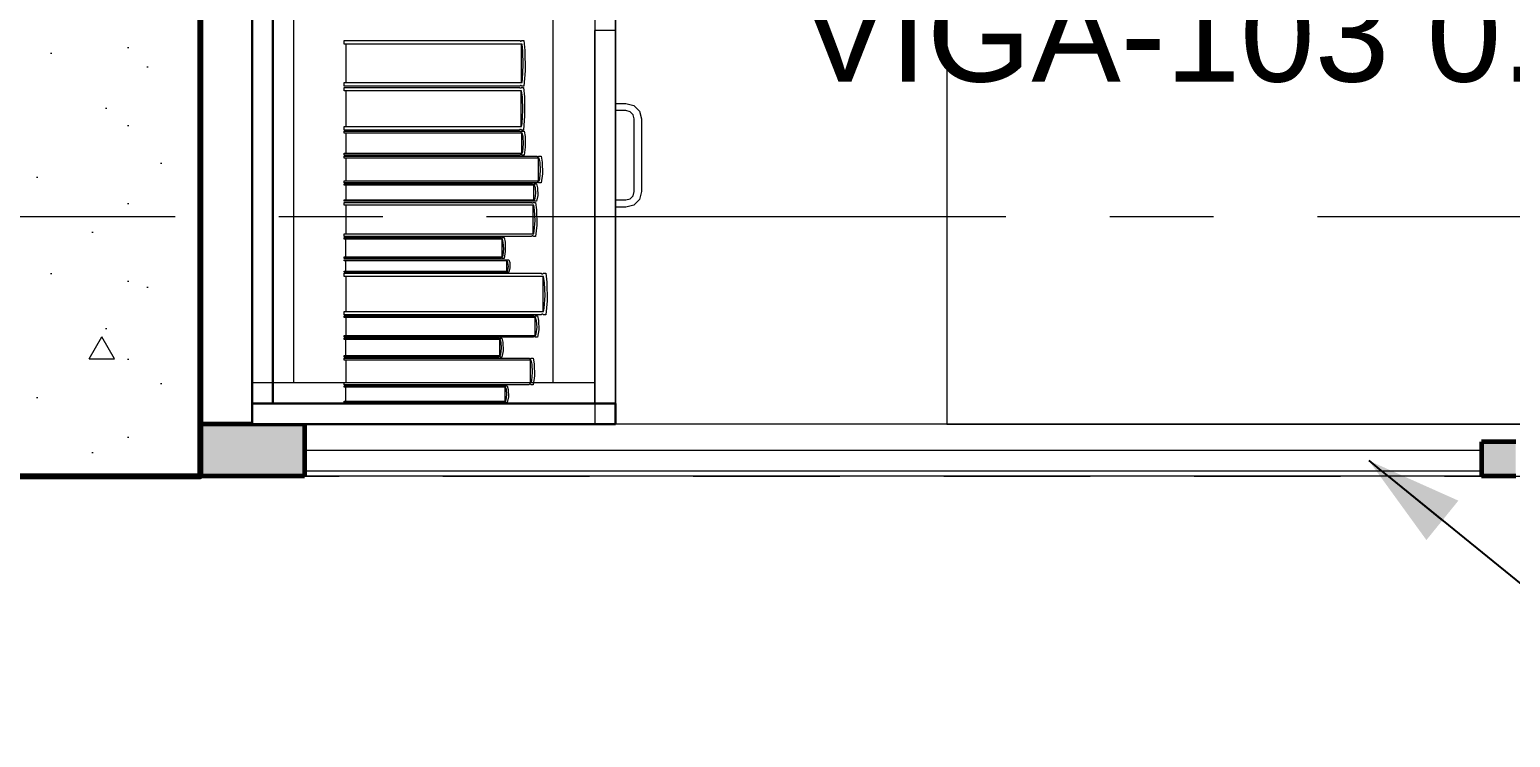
# Model space of a CAD drawing. Header units: inches. Extents: x -38 to 5698, y -33 to 92.
# Drawn here: x 129.905 to 131.331, y 29.449 to 30.13 of the extents above; entities that cross this region are included whole.
import ezdxf

# ---------------------------------------------------------------- set-up
doc = ezdxf.new("R2010")
doc.units = ezdxf.units.IN
doc.header["$MEASUREMENT"] = 0
doc.set_wipeout_variables(frame=1)
for name, pattern in [('Hidden Line', [0.195611, 0.141111, -0.0545]), ('Punto & Raya', [0.65, 0.5, -0.075, 0, -0.075]), ('Wipeout_Contour', [1, 0, -1])]:
    doc.linetypes.add(name, pattern=pattern)
for name, color, linetype in [('02 _ ARQ _ ALB _ Ejes Generales', 7, 'Continuous'), ('02 _ ARQ _ ZON _ Espacio.3D', 7, 'Continuous'), ('08 _ STR _ EXT _ 06 Columnas', 7, 'Continuous'), ('08 _ STR _ EXT _ 09 Vigas', 7, 'Continuous'), ('Acabado - Muros', 7, 'Continuous'), ('Interior - Mobiliario', 7, 'Continuous'), ('Notas - Etiquetas', 251, 'Continuous')]:
    doc.layers.add(name, color=color, linetype=linetype)
doc.styles.add('Estilo_Generado_4', font='swisse.ttf')
doc.dimstyles.new('Estilo_Generado__8', dxfattribs={"dimtxt": 0.18, "dimasz": 0.0912, "dimexe": 0.18, "dimexo": 0.0625, "dimgap": 0, "dimtad": 0, "dimtih": 1, "dimtoh": 1, "dimdec": 4, "dimzin": 0, "dimdsep": 46, "dimcen": 0.09, "dimadec": 0, "dimazin": 0, "dimtfac": 1, "dimtdec": 4, "dimtmove": 0, "dimatfit": 3, "dimldrblk": 'ARROWHEAD_5', "dimfxl": 1, "dimtolj": 1, "dimtzin": 0, "dimarcsym": 0})

# ---------------------------------------------------------------- blocks, each defined once
blk = doc.blocks.new('ARROWHEAD_5')
at = {"linetype": 'Continuous', "lineweight": 0}
blk.add_hatch(color=0, dxfattribs=at).paths.add_polyline_path([(-1, 0.2679), (0, 0), (-1, -0.2679)])
at = {"color": 0, "linetype": 'Continuous', "lineweight": 0}
blk.add_line((0, 0), (-1, 0), dxfattribs=at)

msp = doc.modelspace()

# ---------------------------------------------------------------- hatches: boundary and pattern name
at = {"layer": '08 _ STR _ EXT _ 06 Columnas', "linetype": 'Continuous', "lineweight": 9}
h = msp.add_hatch(dxfattribs=at)
h.set_pattern_fill('HORMIGÓN_EN_MASA_0002', style=0, pattern_type=2)
h.set_pattern_definition([(0, (92.5, 3e-09), (0, 0.3897114), [0.024375, -0.200625]), (0, (92.6125, 0.19486), (0, 0.3897114), [0.024375, -0.200625]), (60, (92.5, 3e-09), (-0.3375, 0.1948557), [0.024375, -0.200625]), (60, (92.725, 3e-09), (-0.3375, 0.1948557), [0.024375, -0.200625]), (120, (92.5244, 3e-09), (0.3375, 0.1948557), [0.024375, -0.200625]), (120, (92.7494, 3e-09), (0.3375, 0.1948557), [0.024375, -0.200625]), (0, (92.500015, 0.0375), (0, 0.075), [0, -0.075, 0, -0.1125]), (45, (92.537515, 0.0375), (-0.05303301, 0.05303301), [0, -0.05625, 0, -0.09375])])
h.paths.add_polyline_path([(129.57, 29.7), (130.07, 29.7), (130.07, 30.6), (129.57, 30.6)])

# ---------------------------------------------------------------- linework, layer by layer
at = {"layer": '02 _ ARQ _ ZON _ Espacio.3D', "color": 254, "linetype": 'Continuous', "lineweight": 0, "flags": 128}
for points in [[(136.57, 39.4), (130.07, 39.4), (130.07, 39), (129.57, 39), (129.57, 39.4), (129.37, 39.4), (129.37, 39.65), (126.5479, 39.65), (126.5479, 39.4), (123.07, 39.4), (123.07, 39), (122.845, 39), (122.845, 30.6), (123.07, 30.6), (123.07, 30.1999), (123.07, 29.75), (129.57, 29.75), (129.57, 30.6), (130.07, 30.6), (130.07, 29.75), (135.97, 29.75)], [(143.92, 27), (143.92, 29.7), (115.57, 29.7)]]:
    msp.add_lwpolyline(points, dxfattribs=at)
at = {"layer": '08 _ STR _ EXT _ 06 Columnas', "color": 7, "linetype": 'Continuous', "lineweight": 80, "flags": 128}
msp.add_lwpolyline([(129.57, 29.7), (130.07, 29.7), (130.07, 30.6), (129.57, 30.6)], close=True, dxfattribs=at)
at = {"layer": '08 _ STR _ EXT _ 09 Vigas', "color": 251, "linetype": 'Hidden Line', "lineweight": 13}
msp.add_line((130.07, 29.7), (129.57, 29.7), dxfattribs=at)
at = {"layer": 'Acabado - Muros', "color": 7, "linetype": 'Continuous', "lineweight": 60}
msp.add_line((130.07, 29.75), (130.07, 29.7), dxfattribs=at)
at = {"layer": 'Interior - Mobiliario', "color": 175, "linetype": 'Continuous', "lineweight": 13}
for p, q in [((130.1396, 29.77), (130.1396, 31.23)), ((130.4496, 31.23), (130.4496, 29.77)), ((130.1596, 31.21), (130.1596, 29.79)), ((130.4096, 29.79), (130.4096, 31.21)), ((130.4496, 31.21), (130.4496, 29.79)), ((130.2083, 30.1161), (130.2083, 30.1196)), ((130.2083, 30.1196), (130.3774, 30.1196)), ((130.3774, 30.1196), (130.3776, 30.1194)), ((130.3776, 30.1194), (130.3778, 30.1191)), ((130.3778, 30.1191), (130.378, 30.119)), ((130.378, 30.119), (130.3783, 30.1189)), ((130.3783, 30.1189), (130.3785, 30.1189)), ((130.3785, 30.1189), (130.3788, 30.119)), ((130.3788, 30.119), (130.379, 30.1192)), ((130.379, 30.1192), (130.3792, 30.1195)), ((130.3792, 30.1195), (130.3793, 30.1196)), ((130.3793, 30.1196), (130.3812, 30.1196)), ((130.3812, 30.1196), (130.3822, 30.1099)), ((130.4696, 30.129), (130.4496, 30.129)), ((130.3795, 30.1161), (130.2083, 30.1161)), ((130.21, 30.079), (130.21, 30.1161)), ((130.3786, 30.1161), (130.3786, 30.079)), ((130.3803, 30.1095), (130.3795, 30.1161)), ((130.3807, 30.0959), (130.3803, 30.1095)), ((130.3822, 30.1099), (130.3824, 30.0902)), ((130.38, 30.0823), (130.3807, 30.0959)), ((130.3824, 30.0902), (130.3812, 30.0754)), ((130.2083, 30.0754), (130.2083, 30.079)), ((130.2083, 30.079), (130.3795, 30.079)), ((130.3774, 30.0754), (130.2083, 30.0754)), ((130.2083, 30.0711), (130.2083, 30.0744)), ((130.2083, 30.0744), (130.3771, 30.0744)), ((130.3771, 30.0744), (130.3772, 30.0742)), ((130.3772, 30.0742), (130.3775, 30.074)), ((130.3775, 30.0756), (130.3774, 30.0754)), ((130.3777, 30.0759), (130.3775, 30.0756)), ((130.3775, 30.074), (130.3777, 30.0738)), ((130.378, 30.0761), (130.3777, 30.0759)), ((130.3777, 30.0738), (130.3779, 30.0738)), ((130.3779, 30.0738), (130.3782, 30.0738)), ((130.3782, 30.0762), (130.378, 30.0761)), ((130.3785, 30.0762), (130.3782, 30.0762)), ((130.3782, 30.0738), (130.3784, 30.0739)), ((130.3784, 30.0739), (130.3787, 30.074)), ((130.3787, 30.0761), (130.3785, 30.0762)), ((130.379, 30.0759), (130.3787, 30.0761)), ((130.3787, 30.074), (130.3789, 30.0743)), ((130.3789, 30.0743), (130.379, 30.0744)), ((130.3792, 30.0757), (130.379, 30.0759)), ((130.379, 30.0744), (130.3809, 30.0744)), ((130.3793, 30.0754), (130.3792, 30.0757)), ((130.3812, 30.0754), (130.3793, 30.0754)), ((130.3795, 30.079), (130.38, 30.0823)), ((130.3809, 30.0744), (130.3818, 30.0654)), ((130.3791, 30.0711), (130.2083, 30.0711)), ((130.21, 30.0366), (130.21, 30.0711)), ((130.3783, 30.0711), (130.3783, 30.0366)), ((130.3799, 30.065), (130.3791, 30.0711)), ((130.3804, 30.0523), (130.3799, 30.065)), ((130.3818, 30.0654), (130.382, 30.047)), ((130.3797, 30.0397), (130.3804, 30.0523)), ((130.382, 30.047), (130.3809, 30.0333)), ((130.4696, 30.059), (130.4796, 30.059)), ((130.4696, 30.052), (130.4696, 30.059)), ((130.4796, 30.052), (130.4696, 30.052)), ((130.4796, 30.059), (130.4871, 30.057)), ((130.4836, 30.0509), (130.4796, 30.052)), ((130.4865, 30.048), (130.4836, 30.0509)), ((130.4876, 30.044), (130.4865, 30.048)), ((130.4871, 30.057), (130.4926, 30.0515)), ((130.4926, 30.0515), (130.4946, 30.044)), ((130.2083, 30.0333), (130.2083, 30.0366)), ((130.2083, 30.0366), (130.3791, 30.0366)), ((130.3771, 30.0333), (130.2083, 30.0333)), ((130.2083, 30.0304), (130.2083, 30.0323)), ((130.2083, 30.0323), (130.3777, 30.0323)), ((130.3772, 30.0334), (130.3771, 30.0333)), ((130.3774, 30.0337), (130.3772, 30.0334)), ((130.3776, 30.0339), (130.3774, 30.0337)), ((130.3779, 30.034), (130.3776, 30.0339)), ((130.3777, 30.0323), (130.3778, 30.0322)), ((130.3778, 30.0322), (130.378, 30.032)), ((130.3781, 30.034), (130.3779, 30.034)), ((130.378, 30.032), (130.3783, 30.0319)), ((130.3784, 30.0339), (130.3781, 30.034)), ((130.3783, 30.0319), (130.3785, 30.0319)), ((130.3786, 30.0337), (130.3784, 30.0339)), ((130.3785, 30.0319), (130.3788, 30.0319)), ((130.3789, 30.0335), (130.3786, 30.0337)), ((130.3788, 30.0319), (130.379, 30.032)), ((130.379, 30.0333), (130.3789, 30.0335)), ((130.3809, 30.0333), (130.379, 30.0333)), ((130.379, 30.032), (130.3793, 30.0321)), ((130.3791, 30.0366), (130.3797, 30.0397)), ((130.3793, 30.0321), (130.3795, 30.0322)), ((130.3795, 30.0322), (130.3796, 30.0323)), ((130.3796, 30.0323), (130.3815, 30.0323)), ((130.3815, 30.0323), (130.3824, 30.0272)), ((130.4876, 29.974), (130.4876, 30.044)), ((130.4946, 30.044), (130.4946, 29.974)), ((130.3797, 30.0304), (130.2083, 30.0304)), ((130.21, 30.011), (130.21, 30.0304)), ((130.3789, 30.0304), (130.3789, 30.011)), ((130.3805, 30.027), (130.3797, 30.0304)), ((130.3802, 30.0128), (130.381, 30.0199)), ((130.381, 30.0199), (130.3805, 30.027)), ((130.3826, 30.0169), (130.3815, 30.0092)), ((130.3824, 30.0272), (130.3826, 30.0169)), ((130.2083, 30.0092), (130.2083, 30.011)), ((130.2083, 30.011), (130.3797, 30.011)), ((130.3777, 30.0092), (130.2083, 30.0092)), ((130.2083, 30.0061), (130.2083, 30.0082)), ((130.2083, 30.0082), (130.3938, 30.0082)), ((130.3961, 30.0061), (130.2083, 30.0061)), ((130.2102, 29.9845), (130.2102, 30.0061)), ((130.3778, 30.0093), (130.3777, 30.0092)), ((130.378, 30.0094), (130.3778, 30.0093)), ((130.3782, 30.0095), (130.378, 30.0094)), ((130.3785, 30.0096), (130.3782, 30.0095)), ((130.3787, 30.0096), (130.3785, 30.0096)), ((130.379, 30.0095), (130.3787, 30.0096)), ((130.3792, 30.0094), (130.379, 30.0095)), ((130.3794, 30.0093), (130.3792, 30.0094)), ((130.3796, 30.0092), (130.3794, 30.0093)), ((130.3815, 30.0092), (130.3796, 30.0092)), ((130.3797, 30.011), (130.3802, 30.0128)), ((130.3938, 30.0082), (130.3939, 30.0081)), ((130.3939, 30.0081), (130.3942, 30.0079)), ((130.3942, 30.0079), (130.3945, 30.0078)), ((130.3945, 30.0078), (130.3947, 30.0078)), ((130.3947, 30.0078), (130.395, 30.0078)), ((130.395, 30.0078), (130.3953, 30.0078)), ((130.3951, 30.0061), (130.3951, 29.9845)), ((130.3953, 30.0078), (130.3955, 30.0079)), ((130.3955, 30.0079), (130.3958, 30.0081)), ((130.3958, 30.0081), (130.3959, 30.0082)), ((130.3959, 30.0082), (130.398, 30.0082)), ((130.3969, 30.0023), (130.3961, 30.0061)), ((130.3974, 29.9944), (130.3969, 30.0023)), ((130.398, 30.0082), (130.399, 30.0025)), ((130.399, 30.0025), (130.3992, 29.991)), ((130.3966, 29.9865), (130.3974, 29.9944)), ((130.3992, 29.991), (130.398, 29.9824)), ((130.2083, 29.9824), (130.2083, 29.9845)), ((130.2083, 29.9845), (130.3961, 29.9845)), ((130.3938, 29.9824), (130.2083, 29.9824)), ((130.2083, 29.9801), (130.2083, 29.9814)), ((130.2083, 29.9814), (130.3893, 29.9814)), ((130.3916, 29.9801), (130.2083, 29.9801)), ((130.2101, 29.966), (130.2101, 29.9801)), ((130.3893, 29.9814), (130.3895, 29.9814)), ((130.3895, 29.9814), (130.3897, 29.9813)), ((130.3897, 29.9813), (130.39, 29.9812)), ((130.39, 29.9812), (130.3903, 29.9812)), ((130.3903, 29.9812), (130.3905, 29.9812)), ((130.3905, 29.9812), (130.3908, 29.9812)), ((130.3906, 29.9801), (130.3906, 29.966)), ((130.3908, 29.9812), (130.3911, 29.9813)), ((130.3911, 29.9813), (130.3913, 29.9814)), ((130.3913, 29.9814), (130.3914, 29.9814)), ((130.3914, 29.9814), (130.3934, 29.9814)), ((130.3924, 29.9776), (130.3916, 29.9801)), ((130.3929, 29.9724), (130.3924, 29.9776)), ((130.3934, 29.9814), (130.3944, 29.9778)), ((130.3939, 29.9825), (130.3938, 29.9824)), ((130.3941, 29.9827), (130.3939, 29.9825)), ((130.3944, 29.9828), (130.3941, 29.9827)), ((130.3947, 29.9829), (130.3944, 29.9828)), ((130.3944, 29.9778), (130.3947, 29.9703)), ((130.395, 29.9829), (130.3947, 29.9829)), ((130.3952, 29.9828), (130.395, 29.9829)), ((130.3955, 29.9827), (130.3952, 29.9828)), ((130.3957, 29.9826), (130.3955, 29.9827)), ((130.3959, 29.9824), (130.3957, 29.9826)), ((130.398, 29.9824), (130.3959, 29.9824)), ((130.3961, 29.9845), (130.3966, 29.9865)), ((130.4865, 29.97), (130.4876, 29.974)), ((130.4946, 29.974), (130.4926, 29.9665)), ((130.2083, 29.9647), (130.2083, 29.966)), ((130.2083, 29.966), (130.3916, 29.966)), ((130.3893, 29.9647), (130.2083, 29.9647)), ((130.2083, 29.9611), (130.2083, 29.9637)), ((130.2083, 29.9637), (130.3886, 29.9637)), ((130.3908, 29.9611), (130.2083, 29.9611)), ((130.2101, 29.9335), (130.2101, 29.9611)), ((130.3886, 29.9637), (130.3887, 29.9635)), ((130.3887, 29.9635), (130.3889, 29.9633)), ((130.3889, 29.9633), (130.3892, 29.9632)), ((130.3892, 29.9632), (130.3895, 29.9631)), ((130.3895, 29.9647), (130.3893, 29.9647)), ((130.3897, 29.9648), (130.3895, 29.9647)), ((130.3895, 29.9631), (130.3897, 29.9631)), ((130.3899, 29.9649), (130.3897, 29.9648)), ((130.3897, 29.9631), (130.39, 29.9632)), ((130.3898, 29.9611), (130.3898, 29.9335)), ((130.3902, 29.965), (130.3899, 29.9649)), ((130.39, 29.9632), (130.3903, 29.9634)), ((130.3905, 29.965), (130.3902, 29.965)), ((130.3903, 29.9634), (130.3905, 29.9636)), ((130.3908, 29.9649), (130.3905, 29.965)), ((130.3905, 29.9636), (130.3906, 29.9637)), ((130.3906, 29.9637), (130.3926, 29.9637)), ((130.391, 29.9649), (130.3908, 29.9649)), ((130.3916, 29.9561), (130.3908, 29.9611)), ((130.3912, 29.9648), (130.391, 29.9649)), ((130.3914, 29.9647), (130.3912, 29.9648)), ((130.3934, 29.9647), (130.3914, 29.9647)), ((130.3916, 29.966), (130.3921, 29.9673)), ((130.3921, 29.9673), (130.3929, 29.9724)), ((130.3926, 29.9637), (130.3936, 29.9565)), ((130.3947, 29.9703), (130.3934, 29.9647)), ((130.4696, 29.966), (130.4796, 29.966)), ((130.4696, 29.959), (130.4696, 29.966)), ((130.4796, 29.966), (130.4836, 29.9671)), ((130.4871, 29.961), (130.4796, 29.959)), ((130.4836, 29.9671), (130.4865, 29.97)), ((130.4926, 29.9665), (130.4871, 29.961)), ((130.3913, 29.936), (130.3921, 29.9461)), ((130.3921, 29.9461), (130.3916, 29.9561)), ((130.3936, 29.9565), (130.3938, 29.9418)), ((130.4796, 29.959), (130.4696, 29.959)), ((130.2083, 29.9309), (130.2083, 29.9335)), ((130.2083, 29.9335), (130.3908, 29.9335)), ((130.3887, 29.931), (130.3886, 29.9309)), ((130.3889, 29.9312), (130.3887, 29.931)), ((130.3891, 29.9313), (130.3889, 29.9312)), ((130.3894, 29.9314), (130.3891, 29.9313)), ((130.3897, 29.9314), (130.3894, 29.9314)), ((130.3899, 29.9314), (130.3897, 29.9314)), ((130.3902, 29.9312), (130.3899, 29.9314)), ((130.3904, 29.9311), (130.3902, 29.9312)), ((130.3906, 29.9309), (130.3904, 29.9311)), ((130.3908, 29.9335), (130.3913, 29.936)), ((130.3938, 29.9418), (130.3926, 29.9309)), ((130.3886, 29.9309), (130.2083, 29.9309)), ((130.2083, 29.9283), (130.2083, 29.9299)), ((130.2083, 29.9299), (130.359, 29.9299)), ((130.3608, 29.9283), (130.2083, 29.9283)), ((130.2098, 29.9111), (130.2098, 29.9283)), ((130.359, 29.9299), (130.3591, 29.9298)), ((130.3591, 29.9298), (130.3593, 29.9297)), ((130.3593, 29.9297), (130.3595, 29.9296)), ((130.3595, 29.9296), (130.3598, 29.9295)), ((130.3598, 29.9295), (130.36, 29.9295)), ((130.36, 29.9295), (130.3602, 29.9296)), ((130.3601, 29.9283), (130.3601, 29.9111)), ((130.3602, 29.9296), (130.3604, 29.9297)), ((130.3604, 29.9297), (130.3606, 29.9298)), ((130.3606, 29.9298), (130.3607, 29.9299)), ((130.3607, 29.9299), (130.3624, 29.9299)), ((130.3615, 29.9252), (130.3608, 29.9283)), ((130.3613, 29.9127), (130.3619, 29.9189)), ((130.3619, 29.9189), (130.3615, 29.9252)), ((130.3624, 29.9299), (130.3632, 29.9254)), ((130.3632, 29.9254), (130.3634, 29.9163)), ((130.3926, 29.9309), (130.3906, 29.9309)), ((130.2083, 29.9095), (130.2083, 29.9111)), ((130.2083, 29.9111), (130.3608, 29.9111)), ((130.359, 29.9095), (130.2083, 29.9095)), ((130.2083, 29.9075), (130.2083, 29.9085)), ((130.2083, 29.9085), (130.3634, 29.9085)), ((130.3653, 29.9075), (130.2083, 29.9075)), ((130.2098, 29.8974), (130.2098, 29.9075)), ((130.3591, 29.9096), (130.359, 29.9095)), ((130.3593, 29.9097), (130.3591, 29.9096)), ((130.3595, 29.9098), (130.3593, 29.9097)), ((130.3597, 29.9098), (130.3595, 29.9098)), ((130.3599, 29.9098), (130.3597, 29.9098)), ((130.3602, 29.9098), (130.3599, 29.9098)), ((130.3604, 29.9097), (130.3602, 29.9098)), ((130.3606, 29.9096), (130.3604, 29.9097)), ((130.3607, 29.9095), (130.3606, 29.9096)), ((130.3624, 29.9095), (130.3607, 29.9095)), ((130.3608, 29.9111), (130.3613, 29.9127)), ((130.3634, 29.9163), (130.3624, 29.9095)), ((130.3634, 29.9085), (130.3635, 29.9084)), ((130.3635, 29.9084), (130.3637, 29.9084)), ((130.3637, 29.9084), (130.364, 29.9083)), ((130.364, 29.9083), (130.3642, 29.9083)), ((130.3642, 29.9083), (130.3644, 29.9083)), ((130.3644, 29.9083), (130.3647, 29.9083)), ((130.3645, 29.9075), (130.3645, 29.8974)), ((130.3647, 29.9083), (130.3649, 29.9084)), ((130.3649, 29.9084), (130.3651, 29.9085)), ((130.3651, 29.9085), (130.3652, 29.9085)), ((130.3652, 29.9085), (130.3669, 29.9085)), ((130.366, 29.9057), (130.3653, 29.9075)), ((130.3664, 29.902), (130.366, 29.9057)), ((130.3669, 29.9085), (130.3678, 29.9059)), ((130.3678, 29.9059), (130.3679, 29.9005)), ((130.2083, 29.8965), (130.2083, 29.8974)), ((130.2083, 29.8974), (130.3653, 29.8974)), ((130.3634, 29.8965), (130.2083, 29.8965)), ((130.2083, 29.8923), (130.2083, 29.8955)), ((130.2083, 29.8955), (130.398, 29.8955)), ((130.4003, 29.8923), (130.2083, 29.8923)), ((130.2102, 29.8586), (130.2102, 29.8923)), ((130.3635, 29.8965), (130.3634, 29.8965)), ((130.3637, 29.8966), (130.3635, 29.8965)), ((130.3639, 29.8966), (130.3637, 29.8966)), ((130.3641, 29.8967), (130.3639, 29.8966)), ((130.3644, 29.8967), (130.3641, 29.8967)), ((130.3646, 29.8966), (130.3644, 29.8967)), ((130.3648, 29.8966), (130.3646, 29.8966)), ((130.365, 29.8965), (130.3648, 29.8966)), ((130.3652, 29.8965), (130.365, 29.8965)), ((130.3669, 29.8965), (130.3652, 29.8965)), ((130.3653, 29.8974), (130.3658, 29.8983)), ((130.3658, 29.8983), (130.3664, 29.902)), ((130.3679, 29.9005), (130.3669, 29.8965)), ((130.398, 29.8955), (130.3982, 29.8953)), ((130.3982, 29.8953), (130.3984, 29.895)), ((130.3984, 29.895), (130.3987, 29.8949)), ((130.3987, 29.8949), (130.399, 29.8948)), ((130.399, 29.8948), (130.3993, 29.8948)), ((130.3993, 29.8948), (130.3995, 29.8949)), ((130.3994, 29.8923), (130.3994, 29.8586)), ((130.3995, 29.8949), (130.3998, 29.8951)), ((130.3998, 29.8951), (130.4, 29.8953)), ((130.4, 29.8953), (130.4002, 29.8955)), ((130.4002, 29.8955), (130.4023, 29.8955)), ((130.4012, 29.8863), (130.4003, 29.8923)), ((130.4023, 29.8955), (130.4033, 29.8867)), ((130.4009, 29.8617), (130.4017, 29.8739)), ((130.4017, 29.8739), (130.4012, 29.8863)), ((130.4033, 29.8867), (130.4036, 29.8688)), ((130.4003, 29.8586), (130.4009, 29.8617)), ((130.4036, 29.8688), (130.4023, 29.8554)), ((130.2083, 29.8554), (130.2083, 29.8586)), ((130.2083, 29.8586), (130.4003, 29.8586)), ((130.398, 29.8554), (130.2083, 29.8554)), ((130.2083, 29.8528), (130.2083, 29.8544)), ((130.2083, 29.8544), (130.3904, 29.8544)), ((130.3926, 29.8528), (130.2083, 29.8528)), ((130.2101, 29.8356), (130.2101, 29.8528)), ((130.3904, 29.8544), (130.3906, 29.8543)), ((130.3906, 29.8543), (130.3908, 29.8542)), ((130.3908, 29.8542), (130.3911, 29.8541)), ((130.3911, 29.8541), (130.3913, 29.8541)), ((130.3913, 29.8541), (130.3916, 29.8541)), ((130.3916, 29.8541), (130.3919, 29.8541)), ((130.3917, 29.8528), (130.3917, 29.8356)), ((130.3919, 29.8541), (130.3921, 29.8542)), ((130.3921, 29.8542), (130.3924, 29.8543)), ((130.3924, 29.8543), (130.3925, 29.8544)), ((130.3925, 29.8544), (130.3945, 29.8544)), ((130.3935, 29.8497), (130.3926, 29.8528)), ((130.394, 29.8434), (130.3935, 29.8497)), ((130.3945, 29.8544), (130.3955, 29.8499)), ((130.3955, 29.8499), (130.3957, 29.8408)), ((130.3981, 29.8556), (130.398, 29.8554)), ((130.3984, 29.8558), (130.3981, 29.8556)), ((130.3986, 29.856), (130.3984, 29.8558)), ((130.3989, 29.8561), (130.3986, 29.856)), ((130.3992, 29.8561), (130.3989, 29.8561)), ((130.3995, 29.856), (130.3992, 29.8561)), ((130.3997, 29.8559), (130.3995, 29.856)), ((130.4, 29.8556), (130.3997, 29.8559)), ((130.4002, 29.8554), (130.4, 29.8556)), ((130.4023, 29.8554), (130.4002, 29.8554)), ((130.2083, 29.834), (130.2083, 29.8356)), ((130.2083, 29.8356), (130.3926, 29.8356)), ((130.3904, 29.834), (130.2083, 29.834)), ((130.2083, 29.8315), (130.2083, 29.833)), ((130.2083, 29.833), (130.3569, 29.833)), ((130.3587, 29.8315), (130.2083, 29.8315)), ((130.2098, 29.8162), (130.2098, 29.8315)), ((130.3569, 29.833), (130.357, 29.8329)), ((130.357, 29.8329), (130.3572, 29.8328)), ((130.3572, 29.8328), (130.3574, 29.8327)), ((130.3574, 29.8327), (130.3576, 29.8327)), ((130.3576, 29.8327), (130.3579, 29.8327)), ((130.3579, 29.8327), (130.3581, 29.8327)), ((130.3579, 29.8315), (130.3579, 29.8162)), ((130.3581, 29.8327), (130.3583, 29.8328)), ((130.3583, 29.8328), (130.3585, 29.8329)), ((130.3585, 29.8329), (130.3586, 29.833)), ((130.3586, 29.833), (130.3602, 29.833)), ((130.3594, 29.8288), (130.3587, 29.8315)), ((130.3602, 29.833), (130.361, 29.829)), ((130.3905, 29.834), (130.3904, 29.834)), ((130.3907, 29.8342), (130.3905, 29.834)), ((130.391, 29.8343), (130.3907, 29.8342)), ((130.3913, 29.8343), (130.391, 29.8343)), ((130.3915, 29.8343), (130.3913, 29.8343)), ((130.3918, 29.8343), (130.3915, 29.8343)), ((130.3921, 29.8342), (130.3918, 29.8343)), ((130.3923, 29.8341), (130.3921, 29.8342)), ((130.3925, 29.834), (130.3923, 29.8341)), ((130.3945, 29.834), (130.3925, 29.834)), ((130.3926, 29.8356), (130.3932, 29.8372)), ((130.3932, 29.8372), (130.394, 29.8434)), ((130.3957, 29.8408), (130.3945, 29.834)), ((130.3587, 29.8162), (130.3591, 29.8176)), ((130.3591, 29.8176), (130.3598, 29.8232)), ((130.3598, 29.8232), (130.3594, 29.8288)), ((130.3612, 29.8208), (130.3602, 29.8148)), ((130.361, 29.829), (130.3612, 29.8208)), ((130.2083, 29.8148), (130.2083, 29.8162)), ((130.2083, 29.8162), (130.3587, 29.8162)), ((130.3569, 29.8148), (130.2083, 29.8148)), ((130.2083, 29.8117), (130.2083, 29.8138)), ((130.2083, 29.8138), (130.3862, 29.8138)), ((130.3884, 29.8117), (130.2083, 29.8117)), ((130.2101, 29.7902), (130.2101, 29.8117)), ((130.357, 29.8148), (130.3569, 29.8148)), ((130.3572, 29.815), (130.357, 29.8148)), ((130.3574, 29.815), (130.3572, 29.815)), ((130.3576, 29.8151), (130.3574, 29.815)), ((130.3578, 29.8151), (130.3576, 29.8151)), ((130.358, 29.815), (130.3578, 29.8151)), ((130.3582, 29.815), (130.358, 29.815)), ((130.3584, 29.8149), (130.3582, 29.815)), ((130.3586, 29.8148), (130.3584, 29.8149)), ((130.3602, 29.8148), (130.3586, 29.8148)), ((130.3862, 29.8138), (130.3864, 29.8136)), ((130.3864, 29.8136), (130.3866, 29.8135)), ((130.3866, 29.8135), (130.3869, 29.8134)), ((130.3869, 29.8134), (130.3872, 29.8133)), ((130.3872, 29.8133), (130.3874, 29.8133)), ((130.3874, 29.8133), (130.3877, 29.8134)), ((130.3875, 29.8117), (130.3875, 29.7902)), ((130.3877, 29.8134), (130.3879, 29.8135)), ((130.3879, 29.8135), (130.3882, 29.8137)), ((130.3882, 29.8137), (130.3883, 29.8138)), ((130.3883, 29.8138), (130.3902, 29.8138)), ((130.3893, 29.8079), (130.3884, 29.8117)), ((130.3897, 29.8), (130.3893, 29.8079)), ((130.3902, 29.8138), (130.3912, 29.8081)), ((130.3912, 29.8081), (130.3915, 29.7967)), ((130.4096, 29.79), (130.1596, 29.79)), ((130.2083, 29.7881), (130.2083, 29.7902)), ((130.2083, 29.7902), (130.3884, 29.7902)), ((130.3866, 29.7884), (130.3864, 29.7882)), ((130.3868, 29.7885), (130.3866, 29.7884)), ((130.3871, 29.7885), (130.3868, 29.7885)), ((130.3874, 29.7885), (130.3871, 29.7885)), ((130.3876, 29.7885), (130.3874, 29.7885)), ((130.3879, 29.7884), (130.3876, 29.7885)), ((130.3881, 29.7883), (130.3879, 29.7884)), ((130.3884, 29.7902), (130.389, 29.7921)), ((130.389, 29.7921), (130.3897, 29.8)), ((130.3915, 29.7967), (130.3902, 29.7881)), ((130.4496, 29.79), (130.4096, 29.79)), ((130.3862, 29.7881), (130.2083, 29.7881)), ((130.2083, 29.7858), (130.2083, 29.7871)), ((130.2083, 29.7871), (130.3619, 29.7871)), ((130.3637, 29.7858), (130.2083, 29.7858)), ((130.3619, 29.7871), (130.362, 29.787)), ((130.362, 29.787), (130.3622, 29.7869)), ((130.3622, 29.7869), (130.3624, 29.7869)), ((130.3624, 29.7869), (130.3626, 29.7868)), ((130.3626, 29.7868), (130.3629, 29.7869)), ((130.3629, 29.7869), (130.3631, 29.7869)), ((130.3631, 29.7869), (130.3633, 29.787)), ((130.3633, 29.787), (130.3635, 29.7871)), ((130.3635, 29.7871), (130.3636, 29.7871)), ((130.3636, 29.7871), (130.3653, 29.7871)), ((130.3645, 29.7834), (130.3637, 29.7858)), ((130.3649, 29.7785), (130.3645, 29.7834)), ((130.3653, 29.7871), (130.3662, 29.7836)), ((130.3864, 29.7882), (130.3862, 29.7881)), ((130.3883, 29.7881), (130.3881, 29.7883)), ((130.3902, 29.7881), (130.3883, 29.7881)), ((130.4496, 29.77), (130.1396, 29.77))]:
    msp.add_line(p, q, dxfattribs=at)

# ---------------------------------------------------------------- texts
at = {"layer": 'Notas - Etiquetas', "color": 8, "linetype": 'Continuous', "lineweight": 13, "insert": (130.6474, 30.1724), "char_height": 0.0925, "attachment_point": 1, "style": 'Estilo_Generado_4'}
msp.add_mtext('\\A1;{\\pql;\\fSwis721 Ex BT|b0|i0|c0|p34;VIGA-103\\fSwis721 Ex BT|b0|i0|c0|p34; \\fSwis721 Ex BT|b0|i0|c0|p34;0.90\\fSwis721 Ex BT|b0|i0|c0|p34;x\\fSwis721 Ex BT|b0|i0|c0|p34;0.50\\fSwis721 Ex BT|b0|i0|c0|p34;m}', dxfattribs=at)

# ---------------------------------------------------------------- next in the draw order: wipeouts: each hides what was drawn before it
at = {"color": 254, "linetype": 'Wipeout_Contour', "lineweight": 0, "ltscale": 5065.74456}
msp.add_wipeout([(131.32, 29.75), (131.32, 29.733), (131.3365, 29.733), (131.3365, 29.7), (133.47, 29.7), (133.47, 29.75)], dxfattribs=at).dxf.layer = 'Acabado - Muros'
at = {"color": 254, "linetype": 'Wipeout_Contour', "lineweight": 0, "ltscale": 3368.965942}
msp.add_wipeout([(130.1396, 31.23), (130.1196, 31.23), (130.1196, 29.77), (130.1396, 29.77)], dxfattribs=at).dxf.layer = 'Interior - Mobiliario'

# ---------------------------------------------------------------- next in the draw order: linework, layer by layer
at = {"layer": '02 _ ARQ _ ALB _ Ejes Generales', "color": 252, "linetype": 'Punto & Raya', "lineweight": 13}
msp.add_line((98.3454, 29.95), (147.07, 29.95), dxfattribs=at)
at = {"layer": 'Interior - Mobiliario', "color": 175, "linetype": 'Continuous', "lineweight": 30}
for p, q in [((130.1196, 29.77), (130.1196, 31.23)), ((130.1396, 29.77), (130.1396, 31.23)), ((130.1396, 29.77), (130.1196, 29.77))]:
    msp.add_line(p, q, dxfattribs=at)
at = {"layer": 'Interior - Mobiliario', "color": 175, "linetype": 'Continuous', "lineweight": 13}
for p, q in [((130.1196, 29.77), (130.1196, 31.23)), ((130.1396, 31.23), (130.1396, 29.77)), ((130.1196, 29.79), (130.1196, 31.21)), ((130.1596, 29.79), (130.1196, 29.79)), ((130.1396, 29.77), (130.1196, 29.77))]:
    msp.add_line(p, q, dxfattribs=at)

# ---------------------------------------------------------------- next in the draw order: wipeouts: each hides what was drawn before it
at = {"color": 254, "linetype": 'Wipeout_Contour', "lineweight": 0, "ltscale": 5057.128051}
msp.add_wipeout([(130.17, 29.75), (130.17, 29.7), (131.3035, 29.7), (131.3035, 29.733), (131.32, 29.733), (131.32, 29.75)], dxfattribs=at).dxf.layer = 'Acabado - Muros'

# ---------------------------------------------------------------- next in the draw order: linework, layer by layer
at = {"layer": 'Acabado - Muros', "color": 7, "linetype": 'Continuous', "lineweight": 60}
for p, q in [((130.17, 29.75), (130.07, 29.75)), ((131.3365, 29.733), (131.3035, 29.733))]:
    msp.add_line(p, q, dxfattribs=at)
at = {"layer": 'Acabado - Muros', "color": 251, "linetype": 'Continuous', "lineweight": 13, "flags": 128}
for points in [[(133.47, 29.75), (131.32, 29.75), (130.17, 29.75)], [(131.3035, 29.7), (130.17, 29.7)]]:
    msp.add_lwpolyline(points, dxfattribs=at)
at = {"layer": 'Interior - Mobiliario', "color": 175, "linetype": 'Continuous', "lineweight": 13, "flags": 128}
msp.add_lwpolyline([(132.0886, 29.75), (132.0886, 31.25), (131.4886, 31.25), (131.4886, 30.25), (130.7886, 30.25), (130.7886, 29.75)], close=True, dxfattribs=at)

# ---------------------------------------------------------------- next in the draw order: wipeouts: each hides what was drawn before it
at = {"color": 254, "linetype": 'Wipeout_Contour', "lineweight": 0, "ltscale": 3371.279504}
msp.add_wipeout([(130.17, 29.705), (131.3035, 29.705), (131.3035, 29.725), (130.17, 29.725)], dxfattribs=at).dxf.layer = 'Acabado - Muros'

# ---------------------------------------------------------------- next in the draw order: hatches: boundary and pattern name
at = {"layer": 'Acabado - Muros', "linetype": 'Continuous', "lineweight": 0}
for points in [[(130.17, 29.7), (130.17, 29.75), (130.07, 29.75), (130.07, 29.7)], [(131.3035, 29.733), (131.3035, 29.7), (131.3365, 29.7), (131.3365, 29.733)]]:
    msp.add_hatch(color=254, dxfattribs=at).paths.add_polyline_path(points)

# ---------------------------------------------------------------- next in the draw order: linework, layer by layer
at = {"layer": '08 _ STR _ EXT _ 09 Vigas', "color": 251, "linetype": 'Hidden Line', "lineweight": 13}
msp.add_line((123.07, 29.7), (136.57, 29.7), dxfattribs=at)
at = {"layer": 'Acabado - Muros', "color": 7, "linetype": 'Continuous', "lineweight": 60}
for p, q in [((130.17, 29.75), (130.17, 29.7)), ((131.3035, 29.733), (131.3035, 29.7)), ((130.17, 29.7), (130.07, 29.7)), ((131.3365, 29.7), (131.3035, 29.7))]:
    msp.add_line(p, q, dxfattribs=at)
at = {"layer": 'Acabado - Muros', "color": 7, "linetype": 'Continuous', "lineweight": 13, "flags": 128}
msp.add_lwpolyline([(130.17, 29.705), (130.17, 29.725), (131.3035, 29.725), (131.3035, 29.705)], close=True, dxfattribs=at)

# ---------------------------------------------------------------- next in the draw order: leaders
at = {"layer": 'Notas - Etiquetas', "color": 8, "linetype": 'Continuous', "lineweight": 13, "annotation_type": 0, "has_hookline": 1, "hookline_direction": 0, "text_width": 1.9482}
msp.add_leader([(131.195, 29.715), (131.4014, 29.5475), (131.6098, 29.5475)], dimstyle='Estilo_Generado__8', dxfattribs=at)

# ---------------------------------------------------------------- next in the draw order: wipeouts: each hides what was drawn before it
at = {"color": 254, "linetype": 'Wipeout_Contour', "lineweight": 0, "ltscale": 3369.518423}
msp.add_wipeout([(130.4696, 29.77), (130.1196, 29.77), (130.1196, 29.75), (130.4696, 29.75)], dxfattribs=at).dxf.layer = 'Interior - Mobiliario'

# ---------------------------------------------------------------- next in the draw order: linework, layer by layer
at = {"layer": 'Interior - Mobiliario', "color": 175, "linetype": 'Continuous', "lineweight": 13}
for p, q in [((130.1196, 31.25), (130.1196, 29.75)), ((130.4696, 29.75), (130.4696, 31.25)), ((130.1196, 29.77), (130.1196, 31.23)), ((130.1396, 29.77), (130.1396, 31.23)), ((130.1396, 29.77), (130.1396, 31.23)), ((130.1396, 29.77), (130.1396, 31.23)), ((130.4496, 31.23), (130.4496, 29.77)), ((130.4496, 31.23), (130.4496, 29.77)), ((130.4696, 31.23), (130.4696, 29.77)), ((130.4696, 31.23), (130.4696, 29.77)), ((130.4496, 29.77), (130.4496, 30.129)), ((130.4696, 29.77), (130.4696, 30.129)), ((130.1196, 29.75), (130.1196, 29.79)), ((130.4496, 29.79), (130.4496, 29.75)), ((130.2098, 29.7723), (130.2098, 29.7858)), ((130.363, 29.7858), (130.363, 29.7723)), ((130.3642, 29.7735), (130.3649, 29.7785)), ((130.3664, 29.7764), (130.3653, 29.771)), ((130.3662, 29.7836), (130.3664, 29.7764)), ((130.1196, 29.77), (130.4696, 29.77)), ((130.1196, 29.75), (130.1196, 29.77)), ((130.4696, 29.77), (130.1196, 29.77)), ((130.4696, 29.77), (130.1396, 29.77)), ((130.4496, 29.77), (130.1396, 29.77)), ((130.4496, 29.77), (130.1396, 29.77)), ((130.2083, 29.771), (130.2083, 29.7723)), ((130.2083, 29.7723), (130.3637, 29.7723)), ((130.3619, 29.771), (130.2083, 29.771)), ((130.362, 29.7711), (130.3619, 29.771)), ((130.3621, 29.7712), (130.362, 29.7711)), ((130.3624, 29.7712), (130.3621, 29.7712)), ((130.3626, 29.7713), (130.3624, 29.7712)), ((130.3628, 29.7713), (130.3626, 29.7713)), ((130.3631, 29.7712), (130.3628, 29.7713)), ((130.3633, 29.7712), (130.3631, 29.7712)), ((130.3635, 29.7711), (130.3633, 29.7712)), ((130.3636, 29.771), (130.3635, 29.7711)), ((130.3653, 29.771), (130.3636, 29.771)), ((130.3637, 29.7723), (130.3642, 29.7735)), ((130.4696, 29.77), (130.4496, 29.77)), ((130.4696, 29.77), (130.4696, 29.75)), ((130.4696, 29.75), (130.1196, 29.75)), ((130.4496, 29.75), (130.1196, 29.75)), ((130.1196, 29.75), (130.4696, 29.75))]:
    msp.add_line(p, q, dxfattribs=at)
at = {"layer": 'Interior - Mobiliario', "color": 175, "linetype": 'Continuous', "lineweight": 30}
for p, q in [((130.1196, 29.75), (130.1196, 29.77)), ((130.4696, 29.77), (130.1196, 29.77)), ((130.4696, 29.75), (130.4696, 29.77)), ((130.4696, 29.75), (130.1196, 29.75))]:
    msp.add_line(p, q, dxfattribs=at)

doc.saveas('drawing.dxf')
